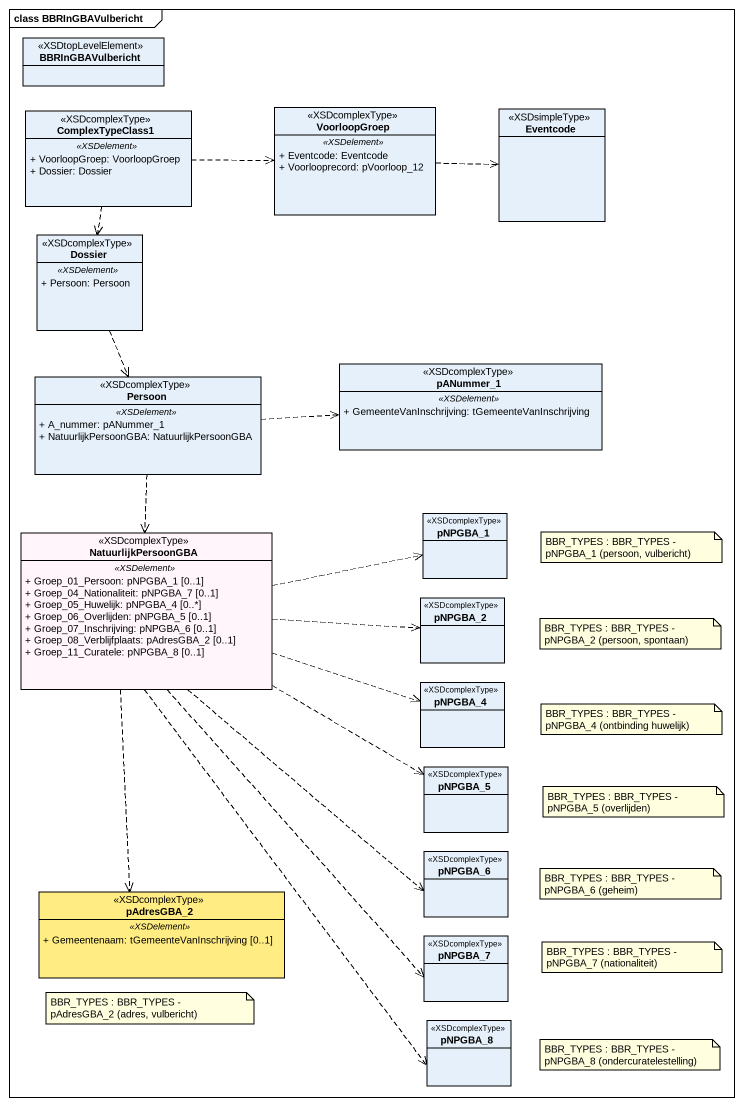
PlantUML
@startuml
mainframe class BBRInGBAVulbericht
hide circle
hide empty members
skinparam classAttributeIconSize 0
class BBRInGBAVulbericht <<XSDtopLevelElement>>
class ComplexTypeClass1 <<XSDcomplexType>> {
  .. <<XSDelement>> ..
  + VoorloopGroep: VoorloopGroep
  + Dossier: Dossier
}
class VoorloopGroep <<XSDcomplexType>> {
  .. <<XSDelement>> ..
  + Eventcode: Eventcode
  + Voorlooprecord: pVoorloop_12
}
class Eventcode <<XSDsimpleType>>
class Dossier <<XSDcomplexType>> {
  .. <<XSDelement>> ..
  + Persoon: Persoon
}
class Persoon <<XSDcomplexType>> {
  .. <<XSDelement>> ..
  + A_nummer: pANummer_1
  + NatuurlijkPersoonGBA: NatuurlijkPersoonGBA
}
class pANummer_1 <<XSDcomplexType>> {
  .. <<XSDelement>> ..
  + GemeenteVanInschrijving: tGemeenteVanInschrijving
}
class NatuurlijkPersoonGBA <<XSDcomplexType>> #FFF5FA {
  .. <<XSDelement>> ..
  + Groep_01_Persoon: pNPGBA_1 [0..1]
  + Groep_04_Nationaliteit: pNPGBA_7 [0..1]
  + Groep_05_Huwelijk: pNPGBA_4 [0..*]
  + Groep_06_Overlijden: pNPGBA_5 [0..1]
  + Groep_07_Inschrijving: pNPGBA_6 [0..1]
  + Groep_08_Verblijfplaats: pAdresGBA_2 [0..1]
  + Groep_11_Curatele: pNPGBA_8 [0..1]
}
class pNPGBA_1 <<XSDcomplexType>>
class pNPGBA_2 <<XSDcomplexType>>
class pNPGBA_4 <<XSDcomplexType>>
class pNPGBA_5 <<XSDcomplexType>>
class pNPGBA_6 <<XSDcomplexType>>
class pAdresGBA_2 <<XSDcomplexType>> #FFED83 {
  .. <<XSDelement>> ..
  + Gemeentenaam: tGemeenteVanInschrijving [0..1]
}
class pNPGBA_7 <<XSDcomplexType>>
class pNPGBA_8 <<XSDcomplexType>>
ComplexTypeClass1 .right.> VoorloopGroep
ComplexTypeClass1 ..> Dossier
VoorloopGroep .right.> Eventcode
Dossier ..> Persoon
Persoon .right.> pANummer_1
Persoon ..> NatuurlijkPersoonGBA
NatuurlijkPersoonGBA .right.> pNPGBA_1
NatuurlijkPersoonGBA .right.> pNPGBA_2
NatuurlijkPersoonGBA .right.> pNPGBA_4
NatuurlijkPersoonGBA .right.> pNPGBA_5
NatuurlijkPersoonGBA ..> pNPGBA_6
NatuurlijkPersoonGBA ..> pAdresGBA_2
NatuurlijkPersoonGBA ..> pNPGBA_7
NatuurlijkPersoonGBA ..> pNPGBA_8
note as N1
  BBR_TYPES : BBR_TYPES - pNPGBA_1 (persoon, vulbericht)
end note
note as N2
  BBR_TYPES : BBR_TYPES - pNPGBA_2 (persoon, spontaan)
end note
note as N3
  BBR_TYPES : BBR_TYPES - pNPGBA_4 (ontbinding huwelijk)
end note
note as N4
  BBR_TYPES : BBR_TYPES - pNPGBA_5 (overlijden)
end note
note as N5
  BBR_TYPES : BBR_TYPES - pNPGBA_6 (geheim)
end note
note as N6
  BBR_TYPES : BBR_TYPES - pNPGBA_7 (nationaliteit)
end note
note as N7
  BBR_TYPES : BBR_TYPES - pAdresGBA_2 (adres, vulbericht)
end note
note as N8
  BBR_TYPES : BBR_TYPES - pNPGBA_8 (ondercuratelestelling)
end note
@enduml
